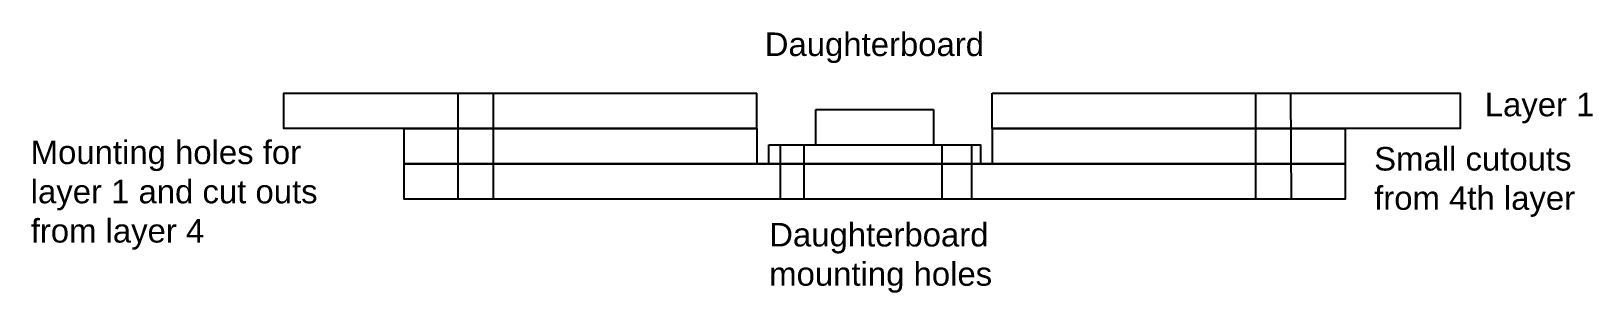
# Model space of a CAD drawing. Header units: millimetres. Extents: x 36 to 168, y 47 to 69.
import ezdxf

# ---------------------------------------------------------------- set-up
doc = ezdxf.new("R2010")
doc.units = ezdxf.units.MM
doc.header["$MEASUREMENT"] = 0
doc.linetypes.add('ACAD_ISO03W100', pattern=[30, 12, -18])
doc.styles.get("Standard").update_dxf_attribs({"font": 'arial.ttf'})

msp = doc.modelspace()

# ---------------------------------------------------------------- linework, layer by layer
at = {"color": 5, "linetype": 'ACAD_ISO03W100'}
for p, q in [((71.99, 54.72), (71.99, 63.72)), ((74.99, 54.74), (74.99, 63.74)), ((139.79, 54.74), (139.79, 63.74)), ((142.82, 54.74), (142.77, 63.74))]:
    msp.add_line(p, q, dxfattribs=at)
at = {"color": 3, "ltscale": 0.5}
for p, q in [((97.39, 60.74), (97.39, 63.74)), ((117.39, 60.74), (117.39, 63.74))]:
    msp.add_line(p, q, dxfattribs=at)
at = {"color": 2, "ltscale": 0.5}
for p, q in [((102.39, 59.34), (102.39, 62.34)), ((102.39, 62.34), (112.39, 62.34)), ((112.39, 62.34), (112.39, 59.34))]:
    msp.add_line(p, q, dxfattribs=at)
at = {"color": 4, "ltscale": 0.5}
for p, q in [((97.39, 60.74), (97.39, 57.74)), ((117.39, 60.74), (117.39, 57.74))]:
    msp.add_line(p, q, dxfattribs=at)
at = {"color": 1, "ltscale": 0.5}
for p, q in [((99.39, 54.74), (99.39, 59.34)), ((101.4, 54.74), (101.4, 59.34)), ((113.14, 54.74), (113.14, 59.34)), ((115.64, 54.74), (115.64, 59.34))]:
    msp.add_line(p, q, dxfattribs=at)
at = {"color": 3, "ltscale": 0.5}
for points in [[(97.39, 60.74), (57.16, 60.74), (57.16, 63.74), (97.39, 63.74)], [(117.39, 63.74), (157.16, 63.74), (157.16, 60.74), (117.39, 60.74)]]:
    msp.add_lwpolyline(points, dxfattribs=at)
at = {"color": 4}
msp.add_lwpolyline([(117.39, 60.74), (147.39, 60.74), (147.39, 57.74), (67.39, 57.74), (67.39, 60.74), (97.39, 60.74)], dxfattribs=at)
at = {"color": 2, "ltscale": 0.5}
msp.add_lwpolyline([(98.39, 59.34), (116.39, 59.34), (116.39, 57.74), (98.39, 57.74)], close=True, dxfattribs=at)
at = {"color": 4}
msp.add_lwpolyline([(67.39, 57.74), (147.39, 57.74), (147.39, 54.74), (67.39, 54.74)], close=True, dxfattribs=at)

# ---------------------------------------------------------------- texts
at = {"color": 2, "ltscale": 0.5, "insert": (98.05, 68.89), "char_height": 2, "attachment_point": 1}
msp.add_mtext_dynamic_manual_height_columns('Daughterboard', width=18.4832, gutter_width=1, heights=[0], dxfattribs=at)
at = {"color": 3, "ltscale": 0.5, "insert": (159.25, 63.77), "char_height": 2, "attachment_point": 1}
msp.add_mtext_dynamic_manual_height_columns('Layer 1', width=10.5181, gutter_width=1, heights=[0], dxfattribs=at)
at = {"color": 5, "ltscale": 0.5, "insert": (35.66, 59.71), "char_height": 2, "attachment_point": 1}
msp.add_mtext_dynamic_manual_height_columns('Mounting holes for layer 1 and cut outs from layer 4', width=29.4617, gutter_width=1, heights=[0], dxfattribs=at)
at = {"color": 4, "ltscale": 0.5, "insert": (149.85, 59.16), "char_height": 2, "attachment_point": 1}
msp.add_mtext_dynamic_manual_height_columns('Small cutouts from 4th layer', width=21.7938, gutter_width=1, heights=[0], dxfattribs=at)
at = {"color": 1, "ltscale": 0.5, "insert": (98.43, 52.71), "char_height": 2, "attachment_point": 1}
msp.add_mtext_dynamic_manual_height_columns('Daughterboard mounting holes', width=21.2592, gutter_width=1, heights=[0], dxfattribs=at)

doc.saveas('drawing.dxf')
